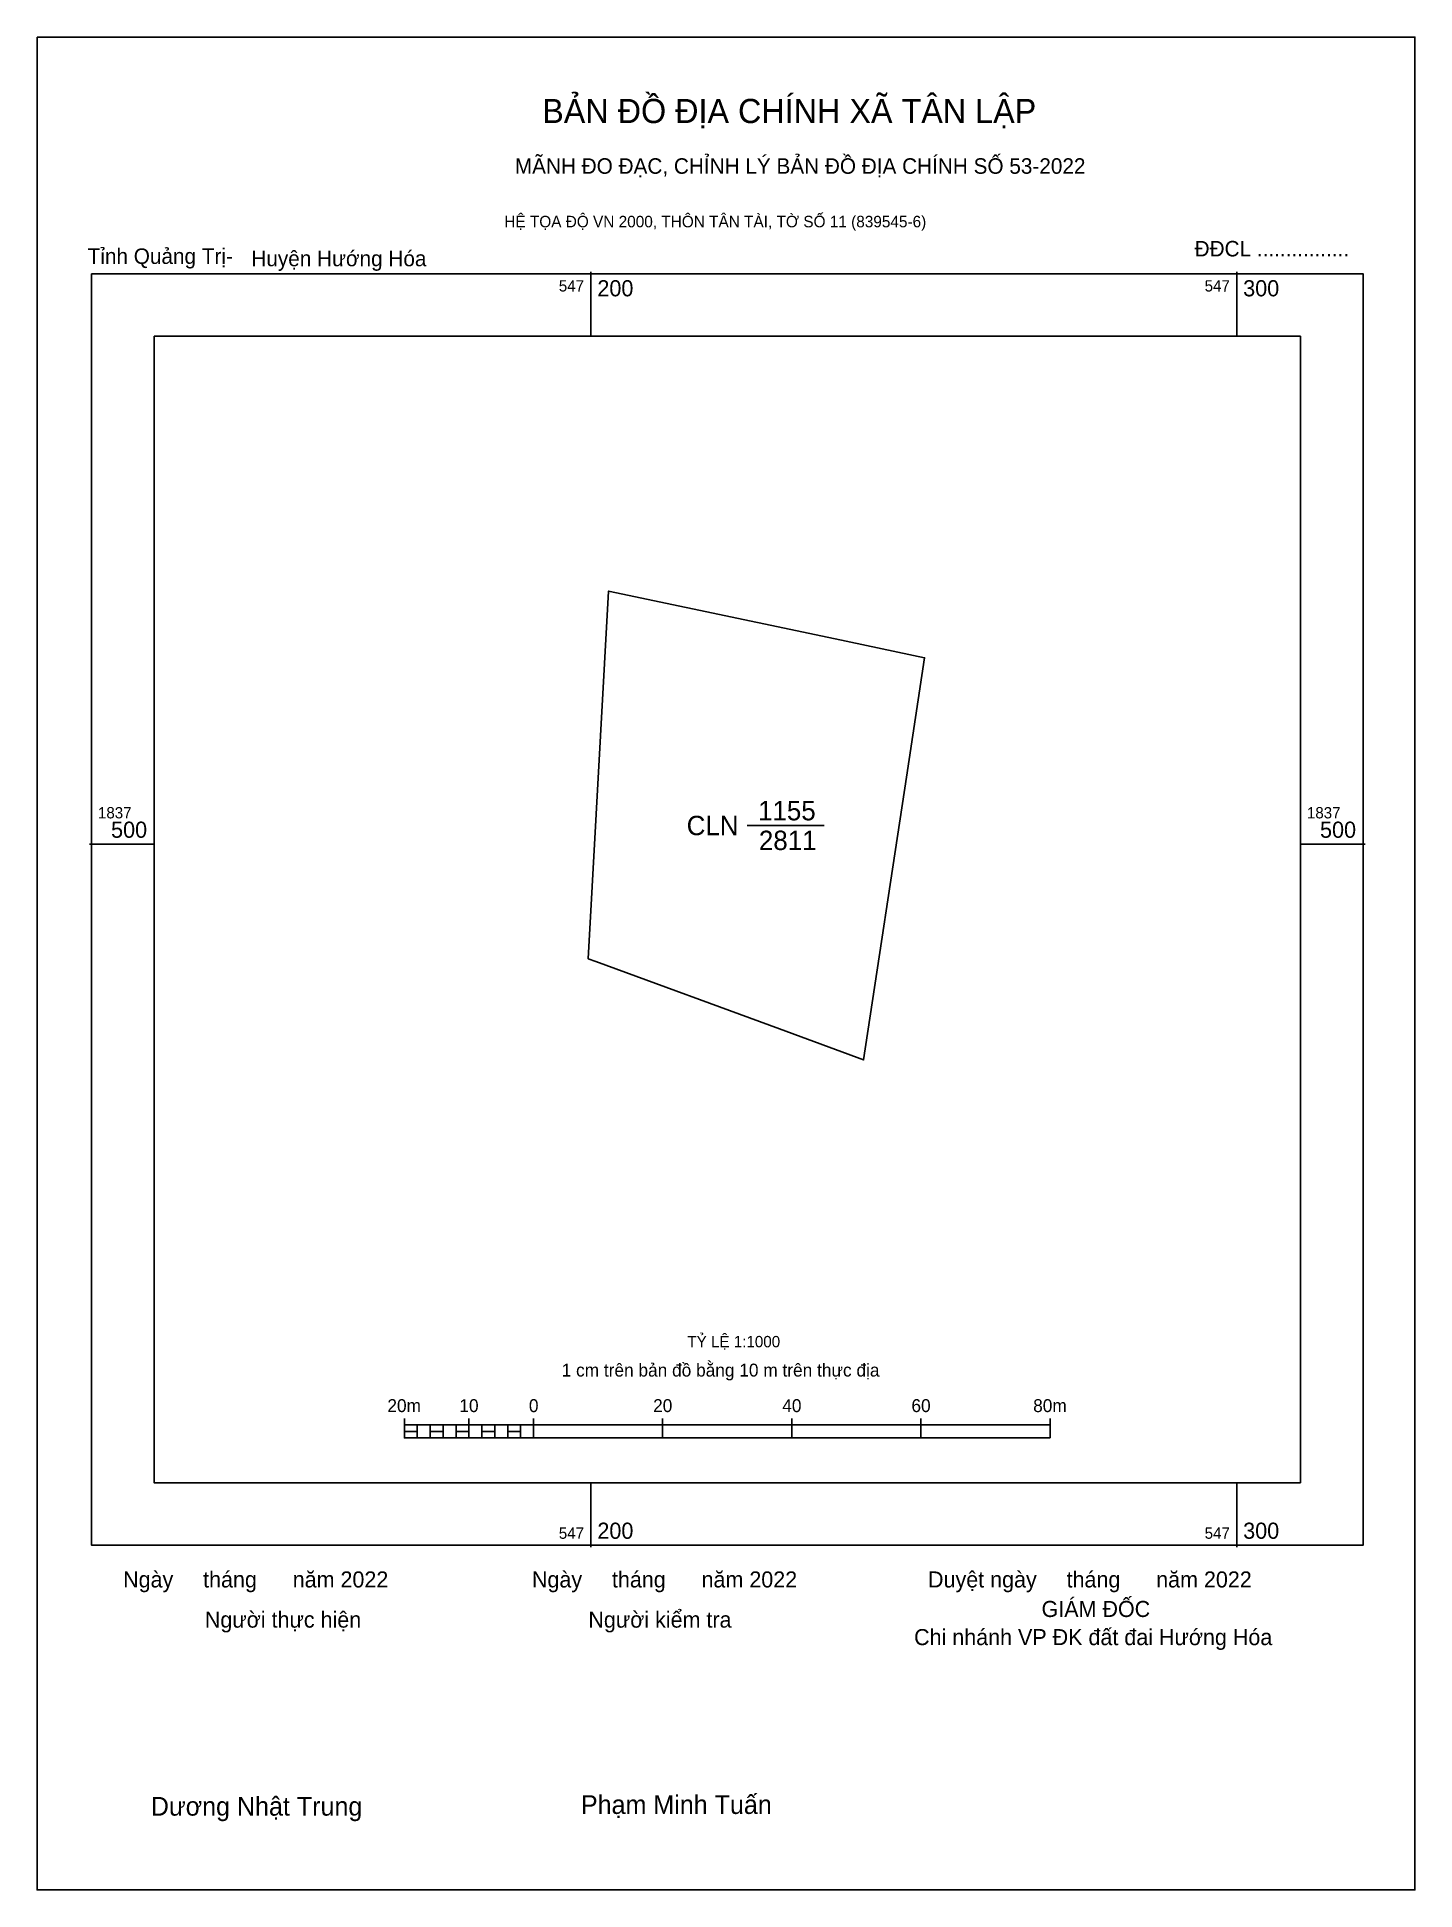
# Model space of a CAD drawing. Extents: x 547114 to 547328, y 1837338 to 1837625.
import ezdxf

# ---------------------------------------------------------------- set-up
doc = ezdxf.new("R2010")
doc.units = 0
for name, color, linetype in [('Level 10', 7, 'Continuous'), ('Level 13', 7, 'Continuous'), ('Level 15', 7, 'Continuous'), ('Level 27', 7, 'Continuous'), ('Level 6', 7, 'Continuous'), ('Level 62', 7, 'Continuous'), ('Level 63', 7, 'Continuous'), ('Level 9', 7, 'Continuous')]:
    doc.layers.add(name, color=color, linetype=linetype)

msp = doc.modelspace()

# ---------------------------------------------------------------- linework, layer by layer
at = {"layer": 'Level 10'}
msp.add_lwpolyline([(547199.56, 1837482.27), (547202.74, 1837539.21), (547237.84, 1837531.8), (547251.66, 1837528.89), (547248.85, 1837510.37), (547242.21, 1837466.6), (547229.18, 1837471.39), (547200.78, 1837481.82)], close=True, dxfattribs=at)
at = {"layer": 'Level 13'}
msp.add_line((547224.22, 1837502.9), (547236.12, 1837502.9), dxfattribs=at)
at = {"layer": 'Level 15'}
msp.add_lwpolyline([(547114.24, 1837624.99), (547327.6, 1837624.99), (547327.6, 1837338.07), (547114.24, 1837338.07)], close=True, dxfattribs=at)
at = {"layer": 'Level 27'}
for p, q in [((547237.84, 1837531.8), (547237.84, 1837531.81)), ((547251.66, 1837528.89), (547251.66, 1837528.9)), ((547251.66, 1837528.89), (547251.67, 1837528.88)), ((547248.85, 1837510.37), (547248.86, 1837510.37)), ((547200.78, 1837481.82), (547200.78, 1837481.81)), ((547229.18, 1837471.39), (547229.18, 1837471.38))]:
    msp.add_line(p, q, dxfattribs=at)
at = {"layer": 'Level 62'}
msp.add_lwpolyline([(547132.36, 1837578.65), (547309.87, 1837578.65), (547309.87, 1837401.14), (547132.36, 1837401.14)], close=True, dxfattribs=at)
at = {"layer": 'Level 63'}
for p, q in [((547200, 1837588.65), (547200, 1837578.65)), ((547300, 1837588.65), (547300, 1837578.65)), ((547122.36, 1837500), (547132.36, 1837500)), ((547309.87, 1837500), (547319.87, 1837500)), ((547171.11, 1837411.07), (547171.11, 1837408.07)), ((547171.11, 1837410.07), (547271.11, 1837410.07)), ((547173.11, 1837410.07), (547173.11, 1837408.07)), ((547175.11, 1837410.07), (547175.11, 1837408.07)), ((547177.11, 1837410.07), (547177.11, 1837408.07)), ((547179.11, 1837410.07), (547179.11, 1837408.07)), ((547181.11, 1837411.07), (547181.11, 1837408.07)), ((547181.11, 1837410.07), (547181.11, 1837408.07)), ((547183.11, 1837410.07), (547183.11, 1837408.07)), ((547185.11, 1837410.07), (547185.11, 1837408.07)), ((547187.11, 1837410.07), (547187.11, 1837408.07)), ((547189.11, 1837410.07), (547189.11, 1837408.07)), ((547191.11, 1837411.07), (547191.11, 1837408.07)), ((547191.11, 1837410.07), (547191.11, 1837408.07)), ((547211.11, 1837411.07), (547211.11, 1837408.07)), ((547231.11, 1837411.07), (547231.11, 1837408.07)), ((547251.11, 1837411.07), (547251.11, 1837408.07)), ((547271.11, 1837411.07), (547271.11, 1837408.07)), ((547171.11, 1837408.07), (547271.11, 1837408.07)), ((547200, 1837401.14), (547200, 1837391.14)), ((547300, 1837401.14), (547300, 1837391.14))]:
    msp.add_line(p, q, dxfattribs=at)
for points in [[(547122.67, 1837588.34), (547319.56, 1837588.34), (547319.56, 1837391.45), (547122.67, 1837391.45)], [(547171.11, 1837409.07), (547173.11, 1837409.07), (547173.11, 1837408.07), (547171.11, 1837408.07)], [(547171.11, 1837409.07), (547173.11, 1837409.07), (547173.11, 1837408.07), (547171.11, 1837408.07)], [(547175.11, 1837409.07), (547177.11, 1837409.07), (547177.11, 1837408.07), (547175.11, 1837408.07)], [(547179.11, 1837409.07), (547181.11, 1837409.07), (547181.11, 1837408.07), (547179.11, 1837408.07)], [(547183.11, 1837409.07), (547185.11, 1837409.07), (547185.11, 1837408.07), (547183.11, 1837408.07)], [(547187.11, 1837409.07), (547189.11, 1837409.07), (547189.11, 1837408.07), (547187.11, 1837408.07)]]:
    msp.add_lwpolyline(points, close=True, dxfattribs=at)

# ---------------------------------------------------------------- texts
at = {"layer": 'Level 13'}
for s, p in [('1155', (547225.88, 1837503.7)), ('CLN', (547214.83, 1837501.4)), ('2811', (547226.01, 1837499.1))]:
    msp.add_text(s, height=3, dxfattribs=at).set_placement(p)
at = {"layer": 'Level 6'}
msp.add_text('TỶ LỆ 1:1000', height=1.7579, dxfattribs=at).set_placement((547214.93, 1837422.1))
at = {"layer": 'Level 63'}
for s, height, p in [('BẢN ĐỒ ĐỊA CHÍNH XÃ TÂN LẬP', 3.7437, (547192.46, 1837611.67)), ('MÃNH ĐO ĐẠC, CHỈNH LÝ BẢN ĐỒ ĐỊA CHÍNH SỐ 53-2022', 2.4022, (547188.22, 1837603.82)), ('HỆ TỌA ĐỘ VN 2000, THÔN TÂN TÀI, TỜ SỐ 11 (839545-6)', 1.7782, (547186.59, 1837595.53)), ('547', 1.75, (547195.03, 1837585.59)), ('200', 2.5, (547201, 1837584.84)), ('547', 1.75, (547295.03, 1837585.59)), ('300', 2.5, (547301, 1837584.84)), ('1837', 1.75, (547123.67, 1837504)), ('1837', 1.75, (547310.87, 1837504)), ('500', 2.5, (547125.7, 1837501)), ('500', 2.5, (547312.9, 1837501)), ('1 cm trên bản đồ bằng 10 m trên thực địa', 2, (547195.47, 1837417.57)), ('20m', 2, (547168.48, 1837412.07)), ('10', 2, (547179.63, 1837412.07)), ('0', 2, (547190.4, 1837412.07)), ('20', 2, (547209.63, 1837412.07)), ('40', 2, (547229.63, 1837412.07)), ('60', 2, (547249.63, 1837412.07)), ('80m', 2, (547268.48, 1837412.07)), ('200', 2.5, (547201, 1837392.45)), ('300', 2.5, (547301, 1837392.45)), ('547', 1.75, (547195.03, 1837392.45)), ('547', 1.75, (547295.03, 1837392.45)), ('Ngày     tháng      năm 2022', 2.4883, (547127.56, 1837384.91)), ('Ngày     tháng      năm 2022', 2.4883, (547190.87, 1837384.91)), ('Duyệt ngày     tháng      năm 2022', 2.4883, (547252.2, 1837384.91)), ('GIÁM ĐỐC', 2.488, (547269.78, 1837380.34)), ('Người thực hiện', 2.4883, (547140.22, 1837378.69)), ('Người kiểm tra', 2.4883, (547199.61, 1837378.69)), ('Chi nhánh VP ĐK đất đai Hướng Hóa', 2.4883, (547250.04, 1837375.98)), ('Dương Nhật Trung', 2.9024, (547131.85, 1837349.58)), ('Phạm Minh Tuấn', 2.9024, (547198.45, 1837349.84))]:
    msp.add_text(s, height=height, dxfattribs=at).set_placement(p)
at = {"layer": 'Level 9'}
for s, p in [('ĐĐCL ................', (547293.48, 1837591.02)), ('Tỉnh Quảng Trị-', (547122.07, 1837589.86)), ('Huyện Hướng Hóa', (547147.42, 1837589.5))]:
    msp.add_text(s, height=2.4022, dxfattribs=at).set_placement(p)

doc.saveas('drawing.dxf')
